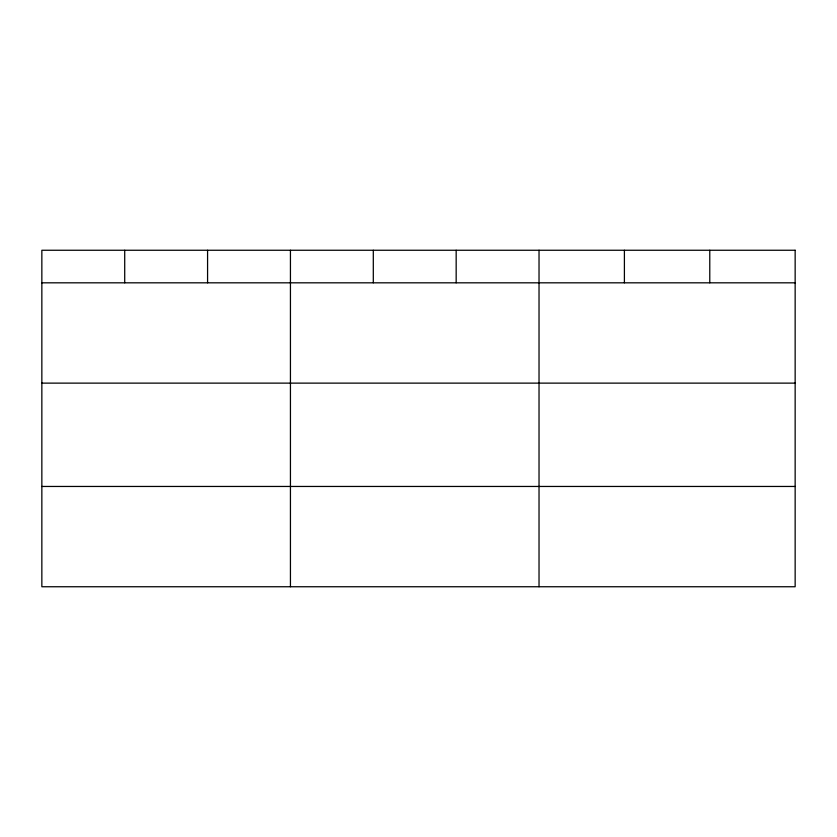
<?xml version="1.0" encoding="UTF-8"?>
<svg xmlns="http://www.w3.org/2000/svg" width="837" height="837" viewBox="0 0 837 837"><rect width="100%" height="100%" fill="white"/><g stroke="black" fill="none" stroke-linecap="round" stroke-linejoin="round"><path stroke-width="1.26" d="M41.85 282.822L795.15 282.822M41.85 383.126L795.15 383.126M41.85 486.454L795.15 486.454M709.776 250.253L709.776 282.822M624.402 250.253L624.402 282.822M539.028 250.253L539.028 586.747M456.165 250.253L456.165 282.822M373.302 250.253L373.302 282.822M290.439 250.253L290.439 586.747M207.576 250.253L207.576 282.822M124.713 250.253L124.713 282.822M795.15 250.253L41.85 250.253L41.85 586.747L795.15 586.747L795.15 250.253"/></g></svg>
